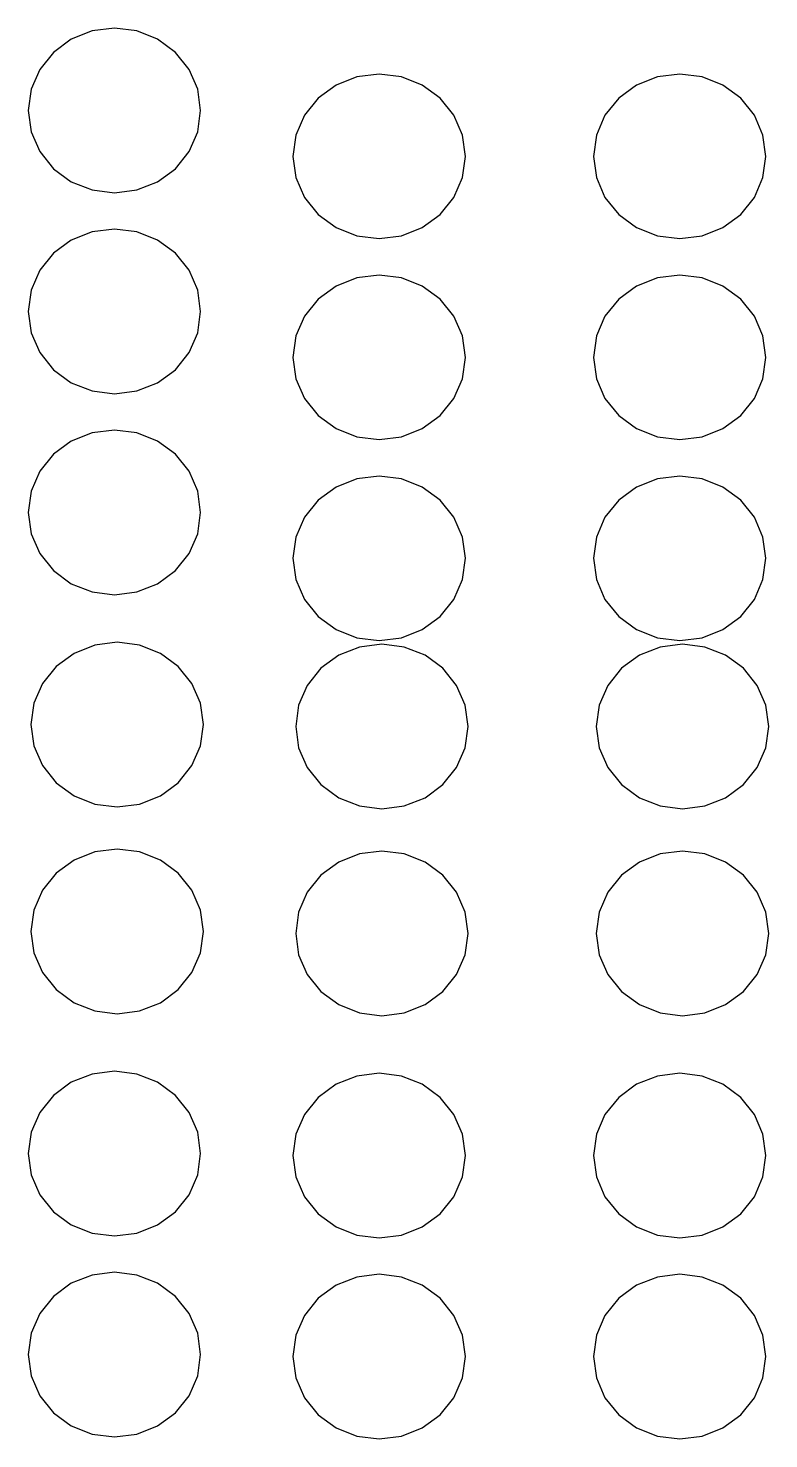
# Model space of a CAD drawing. Header units: inches. Extents: x 710 to 5347, y 114 to 2471.
# Drawn here: x 1020.8 to 1085.2, y 734.3 to 856.9 of the extents above; entities that cross this region are included whole.
import ezdxf

# ---------------------------------------------------------------- set-up
doc = ezdxf.new("R2010")
doc.units = ezdxf.units.IN
doc.header["$MEASUREMENT"] = 0
doc.layers.add('Edges', color=7, linetype='Continuous')

# ---------------------------------------------------------------- blocks, each defined once
blk = doc.blocks.new('fire alarm fr')
at = {"layer": 'Edges'}
for p, q in [((-2092.81, 1042.22), (-2094.36, 1041.08)), ((-2091, 1042.94), (-2092.81, 1042.22)), ((-2089.06, 1043.18), (-2091, 1042.94)), ((-2087.12, 1042.94), (-2089.06, 1043.18)), ((-2085.31, 1042.22), (-2087.12, 1042.94)), ((-2083.76, 1041.08), (-2085.31, 1042.22)), ((-2094.36, 1041.08), (-2095.55, 1039.6)), ((-2082.57, 1039.6), (-2083.76, 1041.08)), ((-2095.55, 1039.6), (-2096.3, 1037.88)), ((-2081.82, 1037.88), (-2082.57, 1039.6)), ((-2067.99, 1038.95), (-2069.8, 1038.24)), ((-2066.05, 1039.19), (-2067.99, 1038.95)), ((-2064.11, 1038.95), (-2066.05, 1039.19)), ((-2062.31, 1038.24), (-2064.11, 1038.95)), ((-2041.88, 1038.95), (-2043.68, 1038.24)), ((-2039.94, 1039.19), (-2041.88, 1038.95)), ((-2038, 1038.95), (-2039.94, 1039.19)), ((-2036.19, 1038.24), (-2038, 1038.95)), ((-2096.3, 1037.88), (-2096.56, 1036.03)), ((-2081.57, 1036.03), (-2081.82, 1037.88)), ((-2069.8, 1038.24), (-2071.35, 1037.1)), ((-2060.75, 1037.1), (-2062.31, 1038.24)), ((-2043.68, 1038.24), (-2045.23, 1037.1)), ((-2034.64, 1037.1), (-2036.19, 1038.24)), ((-2096.56, 1036.03), (-2096.3, 1034.18)), ((-2081.82, 1034.18), (-2081.57, 1036.03)), ((-2071.35, 1037.1), (-2072.54, 1035.62)), ((-2059.56, 1035.62), (-2060.75, 1037.1)), ((-2045.23, 1037.1), (-2046.43, 1035.62)), ((-2033.45, 1035.62), (-2034.64, 1037.1)), ((-2072.54, 1035.62), (-2073.29, 1033.89)), ((-2058.81, 1033.89), (-2059.56, 1035.62)), ((-2046.43, 1035.62), (-2047.17, 1033.89)), ((-2032.7, 1033.89), (-2033.45, 1035.62)), ((-2096.3, 1034.18), (-2095.55, 1032.45)), ((-2082.57, 1032.45), (-2081.82, 1034.18)), ((-2073.29, 1033.89), (-2073.55, 1032.04)), ((-2058.56, 1032.04), (-2058.81, 1033.89)), ((-2047.17, 1033.89), (-2047.43, 1032.04)), ((-2032.44, 1032.04), (-2032.7, 1033.89)), ((-2095.55, 1032.45), (-2094.36, 1030.97)), ((-2083.76, 1030.97), (-2082.57, 1032.45)), ((-2094.36, 1030.97), (-2092.81, 1029.84)), ((-2085.31, 1029.84), (-2083.76, 1030.97)), ((-2073.55, 1032.04), (-2073.29, 1030.19)), ((-2058.81, 1030.19), (-2058.56, 1032.04)), ((-2047.43, 1032.04), (-2047.17, 1030.19)), ((-2032.7, 1030.19), (-2032.44, 1032.04)), ((-2092.81, 1029.84), (-2091, 1029.12)), ((-2087.12, 1029.12), (-2085.31, 1029.84)), ((-2073.29, 1030.19), (-2072.54, 1028.47)), ((-2059.56, 1028.47), (-2058.81, 1030.19)), ((-2047.17, 1030.19), (-2046.43, 1028.47)), ((-2033.45, 1028.47), (-2032.7, 1030.19)), ((-2091, 1029.12), (-2089.06, 1028.88)), ((-2089.06, 1028.88), (-2087.12, 1029.12)), ((-2072.54, 1028.47), (-2071.35, 1026.99)), ((-2060.75, 1026.99), (-2059.56, 1028.47)), ((-2046.43, 1028.47), (-2045.23, 1026.99)), ((-2034.64, 1026.99), (-2033.45, 1028.47)), ((-2071.35, 1026.99), (-2069.8, 1025.85)), ((-2062.31, 1025.85), (-2060.75, 1026.99)), ((-2045.23, 1026.99), (-2043.68, 1025.85)), ((-2036.19, 1025.85), (-2034.64, 1026.99)), ((-2091, 1025.47), (-2092.81, 1024.75)), ((-2089.06, 1025.71), (-2091, 1025.47)), ((-2087.12, 1025.47), (-2089.06, 1025.71)), ((-2085.31, 1024.75), (-2087.12, 1025.47)), ((-2069.8, 1025.85), (-2067.99, 1025.14)), ((-2067.99, 1025.14), (-2066.05, 1024.89)), ((-2066.05, 1024.89), (-2064.11, 1025.14)), ((-2064.11, 1025.14), (-2062.31, 1025.85)), ((-2043.68, 1025.85), (-2041.88, 1025.14)), ((-2041.88, 1025.14), (-2039.94, 1024.89)), ((-2039.94, 1024.89), (-2038, 1025.14)), ((-2038, 1025.14), (-2036.19, 1025.85)), ((-2094.36, 1023.62), (-2095.55, 1022.14)), ((-2092.81, 1024.75), (-2094.36, 1023.62)), ((-2083.76, 1023.62), (-2085.31, 1024.75)), ((-2082.57, 1022.14), (-2083.76, 1023.62)), ((-2095.55, 1022.14), (-2096.3, 1020.41)), ((-2081.82, 1020.41), (-2082.57, 1022.14)), ((-2067.99, 1021.48), (-2069.8, 1020.77)), ((-2066.05, 1021.72), (-2067.99, 1021.48)), ((-2064.11, 1021.48), (-2066.05, 1021.72)), ((-2062.31, 1020.77), (-2064.11, 1021.48)), ((-2041.88, 1021.48), (-2043.68, 1020.77)), ((-2039.94, 1021.72), (-2041.88, 1021.48)), ((-2038, 1021.48), (-2039.94, 1021.72)), ((-2036.19, 1020.77), (-2038, 1021.48)), ((-2096.3, 1020.41), (-2096.56, 1018.56)), ((-2081.57, 1018.56), (-2081.82, 1020.41)), ((-2069.8, 1020.77), (-2071.35, 1019.63)), ((-2060.75, 1019.63), (-2062.31, 1020.77)), ((-2043.68, 1020.77), (-2045.23, 1019.63)), ((-2034.64, 1019.63), (-2036.19, 1020.77)), ((-2071.35, 1019.63), (-2072.54, 1018.15)), ((-2059.56, 1018.15), (-2060.75, 1019.63)), ((-2045.23, 1019.63), (-2046.43, 1018.15)), ((-2033.45, 1018.15), (-2034.64, 1019.63)), ((-2096.56, 1018.56), (-2096.3, 1016.71)), ((-2081.82, 1016.71), (-2081.57, 1018.56)), ((-2072.54, 1018.15), (-2073.29, 1016.43)), ((-2058.81, 1016.43), (-2059.56, 1018.15)), ((-2046.43, 1018.15), (-2047.17, 1016.43)), ((-2032.7, 1016.43), (-2033.45, 1018.15)), ((-2096.3, 1016.71), (-2095.55, 1014.99)), ((-2082.57, 1014.99), (-2081.82, 1016.71)), ((-2073.29, 1016.43), (-2073.55, 1014.57)), ((-2058.56, 1014.57), (-2058.81, 1016.43)), ((-2047.17, 1016.43), (-2047.43, 1014.57)), ((-2032.44, 1014.57), (-2032.7, 1016.43)), ((-2095.55, 1014.99), (-2094.36, 1013.5)), ((-2083.76, 1013.5), (-2082.57, 1014.99)), ((-2073.55, 1014.57), (-2073.29, 1012.72)), ((-2058.81, 1012.72), (-2058.56, 1014.57)), ((-2047.43, 1014.57), (-2047.17, 1012.72)), ((-2032.7, 1012.72), (-2032.44, 1014.57)), ((-2094.36, 1013.5), (-2092.81, 1012.37)), ((-2085.31, 1012.37), (-2083.76, 1013.5)), ((-2073.29, 1012.72), (-2072.54, 1011)), ((-2059.56, 1011), (-2058.81, 1012.72)), ((-2047.17, 1012.72), (-2046.43, 1011)), ((-2033.45, 1011), (-2032.7, 1012.72)), ((-2092.81, 1012.37), (-2091, 1011.65)), ((-2091, 1011.65), (-2089.06, 1011.41)), ((-2089.06, 1011.41), (-2087.12, 1011.65)), ((-2087.12, 1011.65), (-2085.31, 1012.37)), ((-2072.54, 1011), (-2071.35, 1009.52)), ((-2060.75, 1009.52), (-2059.56, 1011)), ((-2046.43, 1011), (-2045.23, 1009.52)), ((-2034.64, 1009.52), (-2033.45, 1011)), ((-2071.35, 1009.52), (-2069.8, 1008.38)), ((-2062.31, 1008.38), (-2060.75, 1009.52)), ((-2045.23, 1009.52), (-2043.68, 1008.38)), ((-2036.19, 1008.38), (-2034.64, 1009.52)), ((-2091, 1008), (-2092.81, 1007.28)), ((-2089.06, 1008.24), (-2091, 1008)), ((-2087.12, 1008), (-2089.06, 1008.24)), ((-2085.31, 1007.28), (-2087.12, 1008)), ((-2069.8, 1008.38), (-2067.99, 1007.67)), ((-2064.11, 1007.67), (-2062.31, 1008.38)), ((-2043.68, 1008.38), (-2041.88, 1007.67)), ((-2038, 1007.67), (-2036.19, 1008.38)), ((-2092.81, 1007.28), (-2094.36, 1006.15)), ((-2083.76, 1006.15), (-2085.31, 1007.28)), ((-2067.99, 1007.67), (-2066.05, 1007.43)), ((-2066.05, 1007.43), (-2064.11, 1007.67)), ((-2041.88, 1007.67), (-2039.94, 1007.43)), ((-2039.94, 1007.43), (-2038, 1007.67)), ((-2094.36, 1006.15), (-2095.55, 1004.67)), ((-2082.57, 1004.67), (-2083.76, 1006.15)), ((-2095.55, 1004.67), (-2096.3, 1002.94)), ((-2081.82, 1002.94), (-2082.57, 1004.67)), ((-2067.99, 1004.01), (-2069.8, 1003.3)), ((-2066.05, 1004.26), (-2067.99, 1004.01)), ((-2064.11, 1004.01), (-2066.05, 1004.26)), ((-2062.31, 1003.3), (-2064.11, 1004.01)), ((-2041.88, 1004.01), (-2043.68, 1003.3)), ((-2039.94, 1004.26), (-2041.88, 1004.01)), ((-2038, 1004.01), (-2039.94, 1004.26)), ((-2036.19, 1003.3), (-2038, 1004.01)), ((-2096.3, 1002.94), (-2096.56, 1001.09)), ((-2081.57, 1001.09), (-2081.82, 1002.94)), ((-2069.8, 1003.3), (-2071.35, 1002.16)), ((-2060.75, 1002.16), (-2062.31, 1003.3)), ((-2043.68, 1003.3), (-2045.23, 1002.16)), ((-2034.64, 1002.16), (-2036.19, 1003.3)), ((-2071.35, 1002.16), (-2072.54, 1000.68)), ((-2059.56, 1000.68), (-2060.75, 1002.16)), ((-2045.23, 1002.16), (-2046.43, 1000.68)), ((-2033.45, 1000.68), (-2034.64, 1002.16)), ((-2096.56, 1001.09), (-2096.3, 999.24)), ((-2081.82, 999.24), (-2081.57, 1001.09)), ((-2072.54, 1000.68), (-2073.29, 998.96)), ((-2058.81, 998.96), (-2059.56, 1000.68)), ((-2046.43, 1000.68), (-2047.17, 998.96)), ((-2032.7, 998.96), (-2033.45, 1000.68)), ((-2096.3, 999.24), (-2095.55, 997.52)), ((-2082.57, 997.52), (-2081.82, 999.24)), ((-2073.29, 998.96), (-2073.55, 997.11)), ((-2058.56, 997.11), (-2058.81, 998.96)), ((-2047.17, 998.96), (-2047.43, 997.11)), ((-2032.44, 997.11), (-2032.7, 998.96)), ((-2095.55, 997.52), (-2094.36, 996.04)), ((-2083.76, 996.04), (-2082.57, 997.52)), ((-2073.55, 997.11), (-2073.29, 995.26)), ((-2058.81, 995.26), (-2058.56, 997.11)), ((-2047.43, 997.11), (-2047.17, 995.26)), ((-2032.7, 995.26), (-2032.44, 997.11)), ((-2094.36, 996.04), (-2092.81, 994.9)), ((-2085.31, 994.9), (-2083.76, 996.04)), ((-2092.81, 994.9), (-2091, 994.19)), ((-2087.12, 994.19), (-2085.31, 994.9)), ((-2073.29, 995.26), (-2072.54, 993.53)), ((-2059.56, 993.53), (-2058.81, 995.26)), ((-2047.17, 995.26), (-2046.43, 993.53)), ((-2033.45, 993.53), (-2032.7, 995.26)), ((-2091, 994.19), (-2089.06, 993.94)), ((-2089.06, 993.94), (-2087.12, 994.19)), ((-2072.54, 993.53), (-2071.35, 992.05)), ((-2060.75, 992.05), (-2059.56, 993.53)), ((-2046.43, 993.53), (-2045.23, 992.05)), ((-2034.64, 992.05), (-2033.45, 993.53)), ((-2071.35, 992.05), (-2069.8, 990.91)), ((-2062.31, 990.91), (-2060.75, 992.05)), ((-2045.23, 992.05), (-2043.68, 990.91)), ((-2036.19, 990.91), (-2034.64, 992.05)), ((-2069.8, 990.91), (-2067.99, 990.2)), ((-2064.11, 990.2), (-2062.31, 990.91)), ((-2043.68, 990.91), (-2041.88, 990.2)), ((-2038, 990.2), (-2036.19, 990.91)), ((-2090.76, 989.57), (-2092.57, 988.85)), ((-2088.82, 989.81), (-2090.76, 989.57)), ((-2086.88, 989.57), (-2088.82, 989.81)), ((-2085.07, 988.85), (-2086.88, 989.57)), ((-2067.75, 989.4), (-2069.56, 988.68)), ((-2067.99, 990.2), (-2066.05, 989.96)), ((-2065.81, 989.64), (-2067.75, 989.4)), ((-2066.05, 989.96), (-2064.11, 990.2)), ((-2063.87, 989.4), (-2065.81, 989.64)), ((-2062.06, 988.68), (-2063.87, 989.4)), ((-2041.63, 989.4), (-2043.44, 988.68)), ((-2041.88, 990.2), (-2039.94, 989.96)), ((-2039.69, 989.64), (-2041.63, 989.4)), ((-2039.94, 989.96), (-2038, 990.2)), ((-2037.75, 989.4), (-2039.69, 989.64)), ((-2035.95, 988.68), (-2037.75, 989.4)), ((-2092.57, 988.85), (-2094.12, 987.72)), ((-2083.52, 987.72), (-2085.07, 988.85)), ((-2069.56, 988.68), (-2071.11, 987.55)), ((-2060.51, 987.55), (-2062.06, 988.68)), ((-2043.44, 988.68), (-2044.99, 987.55)), ((-2034.4, 987.55), (-2035.95, 988.68)), ((-2094.12, 987.72), (-2095.31, 986.24)), ((-2082.33, 986.24), (-2083.52, 987.72)), ((-2071.11, 987.55), (-2072.3, 986.07)), ((-2059.32, 986.07), (-2060.51, 987.55)), ((-2044.99, 987.55), (-2046.18, 986.07)), ((-2033.2, 986.07), (-2034.4, 987.55)), ((-2095.31, 986.24), (-2096.06, 984.51)), ((-2081.58, 984.51), (-2082.33, 986.24)), ((-2072.3, 986.07), (-2073.05, 984.34)), ((-2058.57, 984.34), (-2059.32, 986.07)), ((-2046.18, 986.07), (-2046.93, 984.34)), ((-2032.46, 984.34), (-2033.2, 986.07)), ((-2096.06, 984.51), (-2096.31, 982.66)), ((-2081.33, 982.66), (-2081.58, 984.51)), ((-2073.05, 984.34), (-2073.31, 982.49)), ((-2058.32, 982.49), (-2058.57, 984.34)), ((-2046.93, 984.34), (-2047.19, 982.49)), ((-2032.2, 982.49), (-2032.46, 984.34)), ((-2096.31, 982.66), (-2096.06, 980.81)), ((-2081.58, 980.81), (-2081.33, 982.66)), ((-2073.31, 982.49), (-2073.05, 980.64)), ((-2058.57, 980.64), (-2058.32, 982.49)), ((-2047.19, 982.49), (-2046.93, 980.64)), ((-2032.46, 980.64), (-2032.2, 982.49)), ((-2096.06, 980.81), (-2095.31, 979.09)), ((-2082.33, 979.09), (-2081.58, 980.81)), ((-2073.05, 980.64), (-2072.3, 978.92)), ((-2059.32, 978.92), (-2058.57, 980.64)), ((-2046.93, 980.64), (-2046.18, 978.92)), ((-2033.2, 978.92), (-2032.46, 980.64)), ((-2095.31, 979.09), (-2094.12, 977.61)), ((-2083.52, 977.61), (-2082.33, 979.09)), ((-2072.3, 978.92), (-2071.11, 977.44)), ((-2060.51, 977.44), (-2059.32, 978.92)), ((-2046.18, 978.92), (-2044.99, 977.44)), ((-2034.4, 977.44), (-2033.2, 978.92)), ((-2094.12, 977.61), (-2092.57, 976.47)), ((-2085.07, 976.47), (-2083.52, 977.61)), ((-2071.11, 977.44), (-2069.56, 976.3)), ((-2062.06, 976.3), (-2060.51, 977.44)), ((-2044.99, 977.44), (-2043.44, 976.3)), ((-2035.95, 976.3), (-2034.4, 977.44)), ((-2092.57, 976.47), (-2090.76, 975.75)), ((-2086.88, 975.75), (-2085.07, 976.47)), ((-2069.56, 976.3), (-2067.75, 975.59)), ((-2063.87, 975.59), (-2062.06, 976.3)), ((-2043.44, 976.3), (-2041.63, 975.59)), ((-2037.75, 975.59), (-2035.95, 976.3)), ((-2090.76, 975.75), (-2088.82, 975.51)), ((-2088.82, 975.51), (-2086.88, 975.75)), ((-2067.75, 975.59), (-2065.81, 975.34)), ((-2065.81, 975.34), (-2063.87, 975.59)), ((-2041.63, 975.59), (-2039.69, 975.34)), ((-2039.69, 975.34), (-2037.75, 975.59)), ((-2090.76, 971.59), (-2092.57, 970.87)), ((-2088.82, 971.83), (-2090.76, 971.59)), ((-2086.88, 971.59), (-2088.82, 971.83)), ((-2085.07, 970.87), (-2086.88, 971.59)), ((-2067.75, 971.42), (-2069.56, 970.71)), ((-2065.81, 971.66), (-2067.75, 971.42)), ((-2063.87, 971.42), (-2065.81, 971.66)), ((-2062.06, 970.71), (-2063.87, 971.42)), ((-2041.63, 971.42), (-2043.44, 970.71)), ((-2039.69, 971.66), (-2041.63, 971.42)), ((-2037.75, 971.42), (-2039.69, 971.66)), ((-2035.95, 970.71), (-2037.75, 971.42)), ((-2094.12, 969.74), (-2095.31, 968.26)), ((-2092.57, 970.87), (-2094.12, 969.74)), ((-2083.52, 969.74), (-2085.07, 970.87)), ((-2082.33, 968.26), (-2083.52, 969.74)), ((-2069.56, 970.71), (-2071.11, 969.57)), ((-2060.51, 969.57), (-2062.06, 970.71)), ((-2043.44, 970.71), (-2044.99, 969.57)), ((-2034.4, 969.57), (-2035.95, 970.71)), ((-2071.11, 969.57), (-2072.3, 968.09)), ((-2059.32, 968.09), (-2060.51, 969.57)), ((-2044.99, 969.57), (-2046.18, 968.09)), ((-2033.2, 968.09), (-2034.4, 969.57)), ((-2095.31, 968.26), (-2096.06, 966.53)), ((-2081.58, 966.53), (-2082.33, 968.26)), ((-2072.3, 968.09), (-2073.05, 966.36)), ((-2058.57, 966.36), (-2059.32, 968.09)), ((-2046.18, 968.09), (-2046.93, 966.36)), ((-2032.46, 966.36), (-2033.2, 968.09)), ((-2096.06, 966.53), (-2096.31, 964.68)), ((-2081.33, 964.68), (-2081.58, 966.53)), ((-2073.05, 966.36), (-2073.31, 964.51)), ((-2058.32, 964.51), (-2058.57, 966.36)), ((-2046.93, 966.36), (-2047.19, 964.51)), ((-2032.2, 964.51), (-2032.46, 966.36)), ((-2096.31, 964.68), (-2096.06, 962.83)), ((-2081.58, 962.83), (-2081.33, 964.68)), ((-2073.31, 964.51), (-2073.05, 962.66)), ((-2058.57, 962.66), (-2058.32, 964.51)), ((-2047.19, 964.51), (-2046.93, 962.66)), ((-2032.46, 962.66), (-2032.2, 964.51)), ((-2096.06, 962.83), (-2095.31, 961.11)), ((-2082.33, 961.11), (-2081.58, 962.83)), ((-2073.05, 962.66), (-2072.3, 960.94)), ((-2059.32, 960.94), (-2058.57, 962.66)), ((-2046.93, 962.66), (-2046.18, 960.94)), ((-2033.2, 960.94), (-2032.46, 962.66)), ((-2095.31, 961.11), (-2094.12, 959.63)), ((-2083.52, 959.63), (-2082.33, 961.11)), ((-2072.3, 960.94), (-2071.11, 959.46)), ((-2060.51, 959.46), (-2059.32, 960.94)), ((-2046.18, 960.94), (-2044.99, 959.46)), ((-2034.4, 959.46), (-2033.2, 960.94)), ((-2094.12, 959.63), (-2092.57, 958.49)), ((-2085.07, 958.49), (-2083.52, 959.63)), ((-2071.11, 959.46), (-2069.56, 958.32)), ((-2062.06, 958.32), (-2060.51, 959.46)), ((-2044.99, 959.46), (-2043.44, 958.32)), ((-2035.95, 958.32), (-2034.4, 959.46)), ((-2092.57, 958.49), (-2090.76, 957.78)), ((-2090.76, 957.78), (-2088.82, 957.53)), ((-2088.82, 957.53), (-2086.88, 957.78)), ((-2086.88, 957.78), (-2085.07, 958.49)), ((-2069.56, 958.32), (-2067.75, 957.61)), ((-2067.75, 957.61), (-2065.81, 957.36)), ((-2065.81, 957.36), (-2063.87, 957.61)), ((-2063.87, 957.61), (-2062.06, 958.32)), ((-2043.44, 958.32), (-2041.63, 957.61)), ((-2041.63, 957.61), (-2039.69, 957.36)), ((-2039.69, 957.36), (-2037.75, 957.61)), ((-2037.75, 957.61), (-2035.95, 958.32)), ((-2089.06, 952.53), (-2091, 952.28)), ((-2087.12, 952.28), (-2089.06, 952.53)), ((-2092.81, 951.57), (-2094.36, 950.43)), ((-2091, 952.28), (-2092.81, 951.57)), ((-2085.31, 951.57), (-2087.12, 952.28)), ((-2083.76, 950.43), (-2085.31, 951.57)), ((-2069.8, 951.4), (-2071.35, 950.26)), ((-2067.99, 952.11), (-2069.8, 951.4)), ((-2066.05, 952.36), (-2067.99, 952.11)), ((-2064.11, 952.11), (-2066.05, 952.36)), ((-2062.31, 951.4), (-2064.11, 952.11)), ((-2060.75, 950.26), (-2062.31, 951.4)), ((-2043.68, 951.4), (-2045.23, 950.26)), ((-2041.88, 952.11), (-2043.68, 951.4)), ((-2039.94, 952.36), (-2041.88, 952.11)), ((-2038, 952.11), (-2039.94, 952.36)), ((-2036.19, 951.4), (-2038, 952.11)), ((-2034.64, 950.26), (-2036.19, 951.4)), ((-2094.36, 950.43), (-2095.55, 948.95)), ((-2082.57, 948.95), (-2083.76, 950.43)), ((-2071.35, 950.26), (-2072.54, 948.78)), ((-2059.56, 948.78), (-2060.75, 950.26)), ((-2045.23, 950.26), (-2046.43, 948.78)), ((-2033.45, 948.78), (-2034.64, 950.26)), ((-2095.55, 948.95), (-2096.3, 947.23)), ((-2081.82, 947.23), (-2082.57, 948.95)), ((-2072.54, 948.78), (-2073.29, 947.06)), ((-2058.81, 947.06), (-2059.56, 948.78)), ((-2046.43, 948.78), (-2047.17, 947.06)), ((-2032.7, 947.06), (-2033.45, 948.78)), ((-2096.3, 947.23), (-2096.56, 945.38)), ((-2081.57, 945.38), (-2081.82, 947.23)), ((-2073.29, 947.06), (-2073.55, 945.21)), ((-2058.56, 945.21), (-2058.81, 947.06)), ((-2047.17, 947.06), (-2047.43, 945.21)), ((-2032.44, 945.21), (-2032.7, 947.06)), ((-2096.56, 945.38), (-2096.3, 943.53)), ((-2081.82, 943.53), (-2081.57, 945.38)), ((-2073.55, 945.21), (-2073.29, 943.36)), ((-2058.81, 943.36), (-2058.56, 945.21)), ((-2047.43, 945.21), (-2047.17, 943.36)), ((-2032.7, 943.36), (-2032.44, 945.21)), ((-2096.3, 943.53), (-2095.55, 941.8)), ((-2082.57, 941.8), (-2081.82, 943.53)), ((-2073.29, 943.36), (-2072.54, 941.63)), ((-2059.56, 941.63), (-2058.81, 943.36)), ((-2047.17, 943.36), (-2046.43, 941.63)), ((-2033.45, 941.63), (-2032.7, 943.36)), ((-2095.55, 941.8), (-2094.36, 940.32)), ((-2083.76, 940.32), (-2082.57, 941.8)), ((-2072.54, 941.63), (-2071.35, 940.15)), ((-2060.75, 940.15), (-2059.56, 941.63)), ((-2046.43, 941.63), (-2045.23, 940.15)), ((-2034.64, 940.15), (-2033.45, 941.63)), ((-2094.36, 940.32), (-2092.81, 939.19)), ((-2085.31, 939.19), (-2083.76, 940.32)), ((-2092.81, 939.19), (-2091, 938.47)), ((-2087.12, 938.47), (-2085.31, 939.19)), ((-2071.35, 940.15), (-2069.8, 939.02)), ((-2062.31, 939.02), (-2060.75, 940.15)), ((-2045.23, 940.15), (-2043.68, 939.02)), ((-2036.19, 939.02), (-2034.64, 940.15)), ((-2091, 938.47), (-2089.06, 938.23)), ((-2089.06, 938.23), (-2087.12, 938.47)), ((-2069.8, 939.02), (-2067.99, 938.3)), ((-2067.99, 938.3), (-2066.05, 938.06)), ((-2066.05, 938.06), (-2064.11, 938.3)), ((-2064.11, 938.3), (-2062.31, 939.02)), ((-2043.68, 939.02), (-2041.88, 938.3)), ((-2041.88, 938.3), (-2039.94, 938.06)), ((-2039.94, 938.06), (-2038, 938.3)), ((-2038, 938.3), (-2036.19, 939.02)), ((-2091, 934.82), (-2092.81, 934.1)), ((-2089.06, 935.06), (-2091, 934.82)), ((-2087.12, 934.82), (-2089.06, 935.06)), ((-2085.31, 934.1), (-2087.12, 934.82)), ((-2067.99, 934.65), (-2069.8, 933.93)), ((-2066.05, 934.89), (-2067.99, 934.65)), ((-2064.11, 934.65), (-2066.05, 934.89)), ((-2062.31, 933.93), (-2064.11, 934.65)), ((-2041.88, 934.65), (-2043.68, 933.93)), ((-2039.94, 934.89), (-2041.88, 934.65)), ((-2038, 934.65), (-2039.94, 934.89)), ((-2036.19, 933.93), (-2038, 934.65)), ((-2094.36, 932.96), (-2095.55, 931.48)), ((-2092.81, 934.1), (-2094.36, 932.96)), ((-2083.76, 932.96), (-2085.31, 934.1)), ((-2082.57, 931.48), (-2083.76, 932.96)), ((-2069.8, 933.93), (-2071.35, 932.8)), ((-2060.75, 932.8), (-2062.31, 933.93)), ((-2043.68, 933.93), (-2045.23, 932.8)), ((-2034.64, 932.8), (-2036.19, 933.93)), ((-2071.35, 932.8), (-2072.54, 931.31)), ((-2059.56, 931.31), (-2060.75, 932.8)), ((-2045.23, 932.8), (-2046.43, 931.31)), ((-2033.45, 931.31), (-2034.64, 932.8)), ((-2095.55, 931.48), (-2096.3, 929.76)), ((-2081.82, 929.76), (-2082.57, 931.48)), ((-2072.54, 931.31), (-2073.29, 929.59)), ((-2058.81, 929.59), (-2059.56, 931.31)), ((-2046.43, 931.31), (-2047.17, 929.59)), ((-2032.7, 929.59), (-2033.45, 931.31)), ((-2096.3, 929.76), (-2096.56, 927.91)), ((-2081.57, 927.91), (-2081.82, 929.76)), ((-2073.29, 929.59), (-2073.55, 927.74)), ((-2058.56, 927.74), (-2058.81, 929.59)), ((-2047.17, 929.59), (-2047.43, 927.74)), ((-2032.44, 927.74), (-2032.7, 929.59)), ((-2096.56, 927.91), (-2096.3, 926.06)), ((-2081.82, 926.06), (-2081.57, 927.91)), ((-2073.55, 927.74), (-2073.29, 925.89)), ((-2058.81, 925.89), (-2058.56, 927.74)), ((-2047.43, 927.74), (-2047.17, 925.89)), ((-2032.7, 925.89), (-2032.44, 927.74)), ((-2096.3, 926.06), (-2095.55, 924.33)), ((-2082.57, 924.33), (-2081.82, 926.06)), ((-2073.29, 925.89), (-2072.54, 924.16)), ((-2059.56, 924.16), (-2058.81, 925.89)), ((-2047.17, 925.89), (-2046.43, 924.16)), ((-2033.45, 924.16), (-2032.7, 925.89)), ((-2095.55, 924.33), (-2094.36, 922.85)), ((-2083.76, 922.85), (-2082.57, 924.33)), ((-2072.54, 924.16), (-2071.35, 922.68)), ((-2060.75, 922.68), (-2059.56, 924.16)), ((-2046.43, 924.16), (-2045.23, 922.68)), ((-2034.64, 922.68), (-2033.45, 924.16)), ((-2094.36, 922.85), (-2092.81, 921.72)), ((-2085.31, 921.72), (-2083.76, 922.85)), ((-2071.35, 922.68), (-2069.8, 921.55)), ((-2062.31, 921.55), (-2060.75, 922.68)), ((-2045.23, 922.68), (-2043.68, 921.55)), ((-2036.19, 921.55), (-2034.64, 922.68)), ((-2092.81, 921.72), (-2091, 921)), ((-2091, 921), (-2089.06, 920.76)), ((-2089.06, 920.76), (-2087.12, 921)), ((-2087.12, 921), (-2085.31, 921.72)), ((-2069.8, 921.55), (-2067.99, 920.83)), ((-2067.99, 920.83), (-2066.05, 920.59)), ((-2066.05, 920.59), (-2064.11, 920.83)), ((-2064.11, 920.83), (-2062.31, 921.55)), ((-2043.68, 921.55), (-2041.88, 920.83)), ((-2041.88, 920.83), (-2039.94, 920.59)), ((-2039.94, 920.59), (-2038, 920.83)), ((-2038, 920.83), (-2036.19, 921.55))]:
    blk.add_line(p, q, dxfattribs=at)

msp = doc.modelspace()

# ---------------------------------------------------------------- block references
msp.add_blockref('fire alarm fr', (3117.35, -186.28))

doc.saveas('drawing.dxf')
